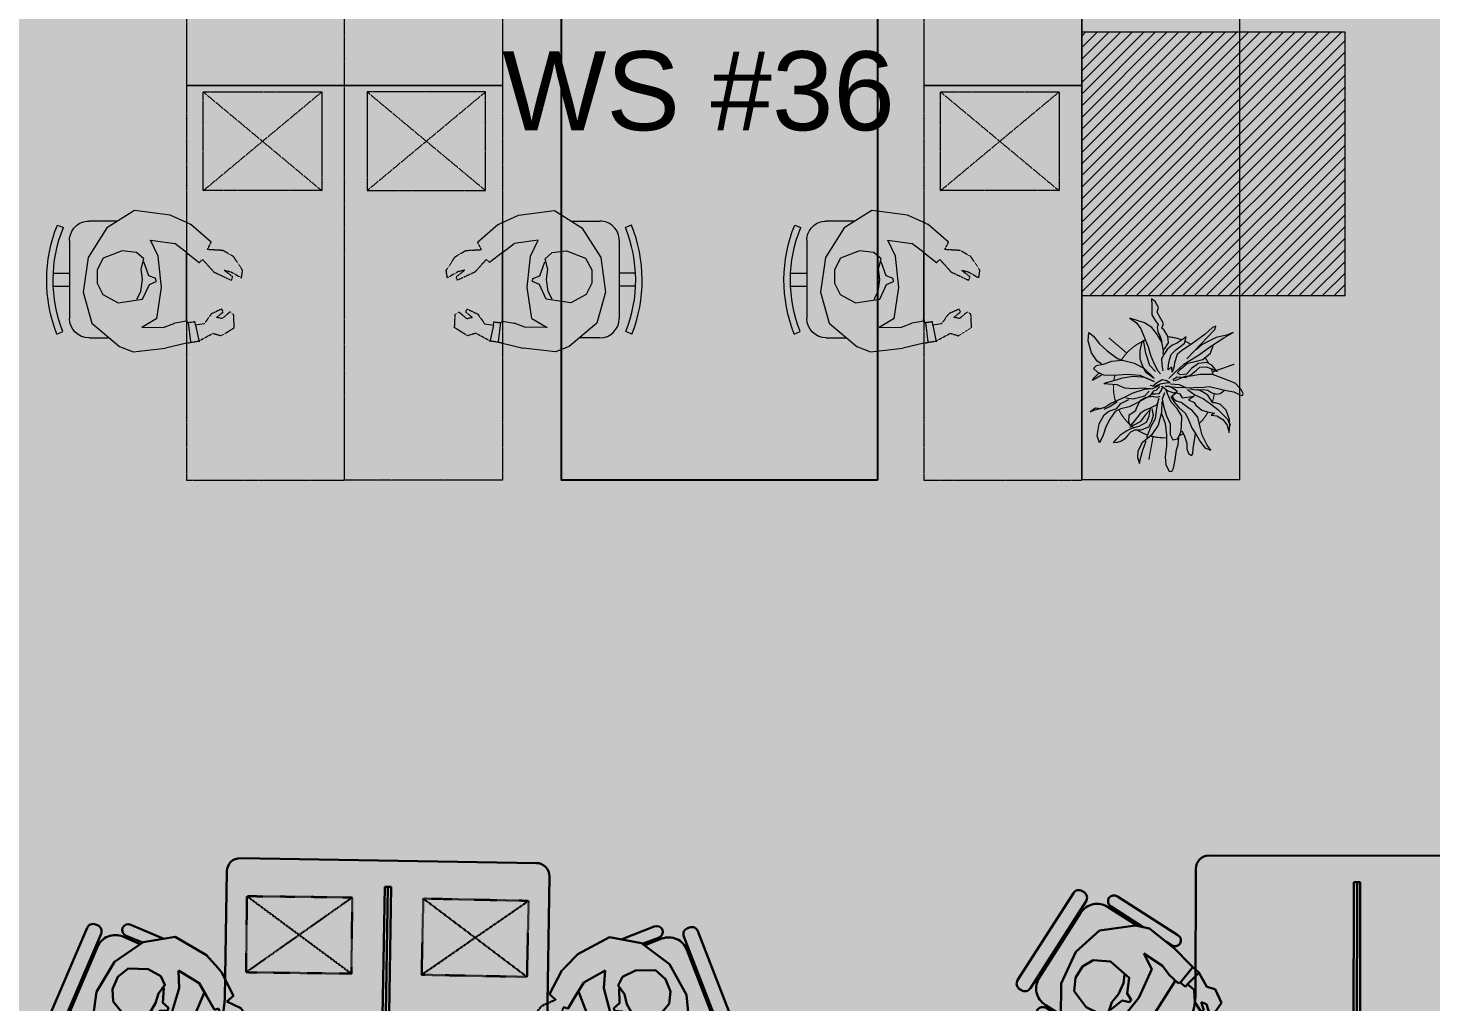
# Model space of a CAD drawing. Header units: millimetres. Extents: x 263321 to 2483465, y 33647 to 614421.
# Drawn here: x 2357395 to 2362723, y 387998 to 391698 of the extents above; entities that cross this region are included whole.
import ezdxf

# ---------------------------------------------------------------- set-up
doc = ezdxf.new("R2010")
doc.units = ezdxf.units.MM
for name, pattern in [('( Hidden )', [0.375, 0.25, -0.125]), ('HIDDEN', [0.375, 0.25, -0.125]), ('HIDDEN2', [0.1875, 0.125, -0.0625])]:
    doc.linetypes.add(name, pattern=pattern)
for name, color, linetype, lineweight in [('A-FURN-HUMAN', 252, 'Continuous', 9), ('A-FURN-MODULAR-CHAIR', 5, 'Continuous', 5), ('A-FURN-MODULAR-PEDESTAL', 253, 'Continuous', 5), ('A-FURN-MODULAR-TABLETOP', 250, 'Continuous', 13), ('A-INDOOR PLANTS', 84, 'Continuous', 5), ('A-PLAN-COLUMN', 3, 'Continuous', 0), ('A-PLAN-RCC-HATCH', 8, 'Continuous', 13), ('AI-FURN', 7, 'Continuous', 20), ('FURNITURE', 30, 'Continuous', 5), ('TOA-FL-CPT-1', 8, 'Continuous', 5)]:
    doc.layers.add(name, color=color, linetype=linetype, lineweight=lineweight)
for name, color, linetype in [('A-PLAN-TEXT', 4, 'Continuous'), ('CEILING TOA', 250, 'Continuous'), ('I-FUR', 7, 'Continuous')]:
    doc.layers.add(name, color=color, linetype=linetype)
doc.styles.add('ARIAL', font='arial.ttf')

# ---------------------------------------------------------------- blocks, each defined once
blk = doc.blocks.new('PLANT_10')
at = {"layer": 'A-INDOOR PLANTS', "linetype": 'ByBlock', "lineweight": -2}
for p, q in [((13669.84, 7934.37), (13670.24, 7933.69)), ((13670, 7933.37), (13669.84, 7934.37)), ((13664.3, 7933.64), (13665.55, 7933.86)), ((13665.52, 7932.8), (13664.3, 7933.64)), ((13666.85, 7932.15), (13665.52, 7932.8)), ((13665.55, 7933.86), (13667.57, 7933.17)), ((13668.06, 7931.25), (13666.85, 7932.15)), ((13667.57, 7933.17), (13668.91, 7932.09)), ((13668.91, 7932.09), (13669.44, 7931.17)), ((13669.92, 7931.93), (13670.2, 7930.88)), ((13670.17, 7931.75), (13670, 7933.37)), ((13670.38, 7933.32), (13670.09, 7932.38)), ((13670.71, 7930.64), (13670.17, 7931.75)), ((13670.24, 7933.69), (13670.38, 7933.32)), ((13675.61, 7931.79), (13675.07, 7933.15)), ((13675.07, 7933.15), (13675.52, 7932.79)), ((13675.52, 7932.79), (13676.24, 7931.75)), ((13675.74, 7931.48), (13675.61, 7931.79)), ((13676.35, 7932.06), (13675.7, 7930.98)), ((13677.08, 7932.65), (13676.35, 7932.06)), ((13677.47, 7932.1), (13677.08, 7932.65)), ((13677.51, 7930.91), (13677.47, 7932.1)), ((13677.63, 7931.1), (13678.23, 7931.81)), ((13678.23, 7931.81), (13679.84, 7932.55)), ((13679.84, 7932.55), (13681.95, 7932.8)), ((13682.61, 7931.75), (13681.13, 7930.96)), ((13681.95, 7932.8), (13683.34, 7932.46)), ((13683.34, 7932.46), (13682.61, 7931.75)), ((13663.89, 7930.62), (13663.94, 7931.25)), ((13663.98, 7929.88), (13663.89, 7930.62)), ((13663.94, 7931.25), (13664.46, 7930.64)), ((13664.31, 7929.26), (13663.98, 7929.88)), ((13664.83, 7928.65), (13664.31, 7929.26)), ((13664.46, 7930.64), (13665.11, 7929.79)), ((13665.11, 7929.79), (13665.57, 7928.86)), ((13669.22, 7930.1), (13668.06, 7931.25)), ((13669.5, 7929.11), (13669.22, 7930.1)), ((13669.44, 7931.17), (13669.67, 7929.74)), ((13669.67, 7929.74), (13670.38, 7928.94)), ((13670.2, 7930.88), (13670.87, 7929.52)), ((13671.34, 7928.22), (13670.71, 7930.64)), ((13674.25, 7931.31), (13673.75, 7929.11)), ((13674.5, 7929.32), (13674.25, 7931.31)), ((13674.66, 7928.01), (13674.5, 7929.32)), ((13675.7, 7930.98), (13675.33, 7928.59)), ((13677.81, 7929.36), (13677.51, 7930.91)), ((13677.68, 7927.48), (13677.81, 7929.36)), ((13679.73, 7929.85), (13678.15, 7928.3)), ((13681.13, 7930.96), (13679.73, 7929.85)), ((13660.8, 7927.59), (13659.68, 7927.43)), ((13659.68, 7927.43), (13660.5, 7927.14)), ((13660.5, 7927.14), (13661.89, 7926.5)), ((13661.87, 7927.37), (13660.8, 7927.59)), ((13663.15, 7926.41), (13661.87, 7927.37)), ((13665.28, 7928.1), (13664.83, 7928.65)), ((13665.49, 7927.36), (13665.28, 7928.1)), ((13665.34, 7926.29), (13665.49, 7927.36)), ((13665.57, 7928.86), (13665.92, 7927.75)), ((13665.92, 7927.75), (13666.08, 7926.44)), ((13666.78, 7926.15), (13666.1, 7928.13)), ((13666.41, 7927.95), (13667.1, 7928.09)), ((13666.55, 7927.7), (13666.41, 7927.95)), ((13667.52, 7926.61), (13666.55, 7927.7)), ((13667.1, 7928.09), (13668.23, 7927.82)), ((13668.23, 7927.82), (13668.63, 7926.95)), ((13668.63, 7926.95), (13668.89, 7926.59)), ((13669.61, 7927.61), (13669.5, 7929.11)), ((13670.3, 7925.56), (13669.61, 7927.61)), ((13670.38, 7928.94), (13670.87, 7927.46)), ((13671.22, 7927.97), (13670.89, 7926.71)), ((13671.83, 7926.61), (13671.34, 7928.22)), ((13672.98, 7927.9), (13672.59, 7926.26)), ((13673.75, 7929.11), (13672.98, 7927.9)), ((13674.66, 7926.07), (13674.66, 7928.01)), ((13675.25, 7927.09), (13674.69, 7924.95)), ((13675.33, 7928.59), (13675.25, 7927.09)), ((13676.86, 7925.51), (13677.68, 7927.48)), ((13678.15, 7928.3), (13677.74, 7927.54)), ((13661.89, 7926.5), (13663.36, 7925.67)), ((13664.14, 7924.69), (13663.15, 7926.41)), ((13663.93, 7925.43), (13665.64, 7924.49)), ((13665.68, 7923.17), (13664.14, 7924.69)), ((13665.63, 7924.92), (13665.34, 7926.29)), ((13666.59, 7924.2), (13665.63, 7924.92)), ((13665.64, 7924.49), (13666.92, 7923.46)), ((13666.08, 7926.44), (13666.56, 7925.08)), ((13666.56, 7925.08), (13667.46, 7924.48)), ((13667.75, 7925.11), (13666.78, 7926.15)), ((13667.46, 7924.48), (13668.78, 7924.02)), ((13668.16, 7925.94), (13667.52, 7926.61)), ((13668.46, 7924.26), (13667.75, 7925.11)), ((13668.63, 7925.01), (13668.16, 7925.94)), ((13668.78, 7924.21), (13668.63, 7925.01)), ((13668.89, 7926.59), (13669.47, 7926.23)), ((13669.47, 7926.23), (13670.42, 7925.51)), ((13670.91, 7923.83), (13670.3, 7925.56)), ((13670.42, 7925.51), (13670.77, 7924.58)), ((13670.77, 7924.58), (13670.8, 7923.45)), ((13670.89, 7926.71), (13671.08, 7924.65)), ((13671.08, 7924.65), (13671.73, 7923.79)), ((13672.14, 7924.62), (13671.83, 7926.61)), ((13672.06, 7923.18), (13672.14, 7924.62)), ((13672.45, 7924.82), (13672.17, 7923.5)), ((13672.59, 7926.26), (13672.45, 7924.82)), ((13674.69, 7924.95), (13673.26, 7922.65)), ((13674.15, 7924.18), (13674.66, 7926.07)), ((13675.72, 7924.04), (13676.86, 7925.51)), ((13677.52, 7924.47), (13676.27, 7924.31)), ((13678.84, 7924.26), (13677.52, 7924.47)), ((13683.45, 7922.71), (13684.69, 7925.06)), ((13684.69, 7925.06), (13683.72, 7924.1)), ((13657.58, 7922.61), (13657.47, 7922.11)), ((13657.47, 7922.11), (13657.98, 7921.75)), ((13658.75, 7922.96), (13657.58, 7922.61)), ((13660.13, 7922.88), (13658.75, 7922.96)), ((13661.89, 7922.37), (13660.13, 7922.88)), ((13663.84, 7922.05), (13661.89, 7922.37)), ((13665.78, 7921.99), (13663.84, 7922.05)), ((13667.77, 7922.3), (13665.68, 7923.17)), ((13667.58, 7922.29), (13665.78, 7921.99)), ((13667.48, 7923.79), (13666.59, 7924.2)), ((13666.92, 7923.46), (13668.56, 7922.95)), ((13668.73, 7923.83), (13667.48, 7923.79)), ((13669.6, 7921.92), (13667.77, 7922.3)), ((13668.56, 7922.95), (13670.21, 7922.37)), ((13669.19, 7922.84), (13668.78, 7924.21)), ((13670.21, 7922.37), (13669.19, 7922.84)), ((13670.8, 7923.45), (13670.51, 7922.57)), ((13670.51, 7922.57), (13670.59, 7922.07)), ((13671.43, 7923.29), (13670.91, 7923.83)), ((13671.13, 7922.84), (13671.09, 7922.15)), ((13671.09, 7922.15), (13671.48, 7921.72)), ((13671.18, 7923.34), (13671.13, 7922.84)), ((13671.62, 7923.1), (13671.18, 7923.34)), ((13671.64, 7922.67), (13671.62, 7923.1)), ((13672.22, 7921.87), (13671.64, 7922.67)), ((13672.41, 7921.94), (13672.06, 7923.18)), ((13672.39, 7922.69), (13672.67, 7923.45)), ((13672.6, 7921.76), (13672.39, 7922.69)), ((13672.5, 7923.07), (13672.96, 7922.33)), ((13672.96, 7922.33), (13673.37, 7921.28)), ((13673.26, 7922.65), (13674.15, 7924.18)), ((13673.83, 7922.61), (13675.72, 7924.04)), ((13675.1, 7923.9), (13673.83, 7922.61)), ((13674.9, 7922.2), (13676.06, 7922.99)), ((13676.34, 7922.25), (13674.98, 7921.77)), ((13676.27, 7924.31), (13675.1, 7923.9)), ((13676.06, 7922.99), (13678.3, 7923.31)), ((13677.83, 7922.6), (13676.34, 7922.25)), ((13679.32, 7922.77), (13677.83, 7922.6)), ((13678.3, 7923.31), (13680.55, 7923.37)), ((13680.16, 7923.8), (13678.84, 7924.26)), ((13681.24, 7923.21), (13679.32, 7922.77)), ((13680.55, 7923.37), (13680.16, 7923.8)), ((13682.55, 7923.5), (13681.24, 7923.21)), ((13682.48, 7921.62), (13683.45, 7922.71)), ((13683.72, 7924.1), (13682.55, 7923.5)), ((13657.98, 7921.75), (13659.37, 7921.23)), ((13659.37, 7921.23), (13661.01, 7920.78)), ((13661.01, 7920.78), (13661.83, 7920.31)), ((13661.83, 7920.31), (13663.03, 7920.03)), ((13663.8, 7921.43), (13662.81, 7921.09)), ((13662.81, 7921.09), (13662.83, 7920.27)), ((13662.83, 7920.27), (13663.86, 7919.55)), ((13664.68, 7921.27), (13663.8, 7921.43)), ((13663.86, 7919.55), (13664.86, 7919.27)), ((13665.62, 7921.11), (13664.68, 7921.27)), ((13667.05, 7921.53), (13665.62, 7921.11)), ((13666.62, 7918.95), (13668.04, 7919.49)), ((13668.6, 7921.76), (13667.05, 7921.53)), ((13668.04, 7919.49), (13669.27, 7920.34)), ((13669.16, 7919.84), (13668.12, 7919.18)), ((13670.04, 7921.8), (13668.6, 7921.76)), ((13670.21, 7920.25), (13669.16, 7919.84)), ((13669.27, 7920.34), (13670.76, 7920.76)), ((13669.3, 7919.47), (13669.66, 7919.79)), ((13669.66, 7919.79), (13670.28, 7920)), ((13671.05, 7921.21), (13670.04, 7921.8)), ((13670.28, 7920), (13670.74, 7919.32)), ((13670.76, 7920.76), (13671.63, 7920.91)), ((13671.26, 7920.59), (13670.79, 7919.64)), ((13670.79, 7919.64), (13670.87, 7919.02)), ((13670.87, 7919.02), (13671.48, 7919.53)), ((13671.81, 7921.11), (13671.26, 7920.59)), ((13671.48, 7921.72), (13671.99, 7921.43)), ((13671.48, 7919.53), (13671.96, 7920.24)), ((13672.13, 7920.93), (13671.68, 7919.17)), ((13672.23, 7921.5), (13671.81, 7921.11)), ((13671.96, 7920.24), (13672.13, 7920.93)), ((13671.99, 7921.43), (13672.23, 7921.5)), ((13672.41, 7919.94), (13672.07, 7918.49)), ((13672.59, 7920.01), (13672.63, 7920.7)), ((13673.08, 7920.52), (13672.59, 7920.01)), ((13672.59, 7920.01), (13672.59, 7920.01)), ((13672.63, 7920.7), (13672.6, 7921.76)), ((13673.37, 7921.28), (13673.08, 7920.52)), ((13673.34, 7920.09), (13674.25, 7918.87)), ((13674.98, 7921.77), (13674.36, 7921.37)), ((13675.88, 7920.92), (13674.81, 7920.89)), ((13674.84, 7920.01), (13675.66, 7919.79)), ((13675.18, 7919.27), (13674.84, 7920.01)), ((13675.66, 7919.79), (13676.48, 7919.5)), ((13676.88, 7920.82), (13675.88, 7920.92)), ((13676.48, 7919.5), (13677.37, 7919.03)), ((13677.71, 7920.16), (13676.88, 7920.82)), ((13677.64, 7920.41), (13678.21, 7920.24)), ((13678.35, 7919.62), (13677.71, 7920.16)), ((13678.21, 7920.24), (13679.71, 7920.28)), ((13678.88, 7918.7), (13678.35, 7919.62)), ((13678.4, 7920.12), (13679.43, 7919.21)), ((13679.71, 7920.28), (13681.07, 7920.83)), ((13680.7, 7920.44), (13679.83, 7920.29)), ((13680.56, 7919.12), (13681.67, 7919.59)), ((13681.63, 7920.72), (13680.7, 7920.44)), ((13681.07, 7920.83), (13682.48, 7921.62)), ((13682.32, 7920.68), (13681.63, 7920.72)), ((13681.67, 7919.59), (13682.09, 7919.92)), ((13682.09, 7919.92), (13682.86, 7919.5)), ((13682.83, 7920.44), (13682.32, 7920.68)), ((13683.57, 7920.84), (13682.83, 7920.44)), ((13682.86, 7919.5), (13683.72, 7919.84)), ((13684.62, 7921.25), (13683.57, 7920.84)), ((13683.72, 7919.84), (13684.96, 7920.26)), ((13685.5, 7921.09), (13684.62, 7921.25)), ((13684.96, 7920.26), (13685.72, 7919.9)), ((13686.31, 7920.99), (13685.5, 7921.09)), ((13685.72, 7919.9), (13686.83, 7920.31)), ((13687.38, 7920.89), (13686.31, 7920.99)), ((13686.83, 7920.31), (13687.38, 7920.89)), ((13660.07, 7918.81), (13659.64, 7918.36)), ((13659.64, 7918.36), (13659.9, 7918.06)), ((13659.9, 7918.06), (13660.84, 7917.9)), ((13660.87, 7918.96), (13660.07, 7918.81)), ((13660.84, 7917.9), (13662.11, 7917.44)), ((13661.88, 7918.81), (13660.87, 7918.96)), ((13663.31, 7919.04), (13661.88, 7918.81)), ((13662.11, 7917.44), (13663.3, 7917.1)), ((13664.23, 7917.5), (13663.06, 7916.97)), ((13664.11, 7919.31), (13663.31, 7919.04)), ((13665.78, 7917.92), (13664.23, 7917.5)), ((13664.86, 7919.27), (13666.62, 7918.95)), ((13666.96, 7918.21), (13665.78, 7917.92)), ((13668.12, 7919.18), (13666.96, 7918.21)), ((13667.18, 7916.97), (13667.91, 7917.68)), ((13667.91, 7917.68), (13668.95, 7918.64)), ((13669.17, 7917.34), (13668.57, 7916.44)), ((13668.95, 7918.64), (13669.3, 7919.47)), ((13669.64, 7916.29), (13669.17, 7917.34)), ((13669.7, 7918.36), (13669.64, 7916.29)), ((13670.51, 7918.69), (13669.7, 7918.36)), ((13670.99, 7917.21), (13669.83, 7916.11)), ((13670.74, 7919.32), (13670.51, 7918.69)), ((13671.3, 7917.34), (13671.14, 7916.21)), ((13672.07, 7918.49), (13671.3, 7917.34)), ((13671.68, 7919.17), (13671.35, 7917.59)), ((13672.8, 7919.26), (13673.05, 7919.46)), ((13673.23, 7917.34), (13672.81, 7919.14)), ((13673.05, 7919.46), (13673.38, 7918.65)), ((13673.38, 7918.65), (13673.05, 7917.27)), ((13673.05, 7917.27), (13673.39, 7916.28)), ((13673.14, 7916.33), (13673.23, 7917.34)), ((13673.62, 7916.97), (13673.65, 7918.1)), ((13673.65, 7918.1), (13674.07, 7918.55)), ((13674.07, 7918.55), (13674.59, 7917.88)), ((13674.25, 7918.87), (13675.37, 7917.15)), ((13674.36, 7919.37), (13675.18, 7919.27)), ((13675.06, 7918.96), (13674.36, 7919.37)), ((13674.59, 7917.88), (13675.45, 7916.53)), ((13675.88, 7918.73), (13675.06, 7918.96)), ((13675.37, 7917.15), (13676.51, 7914.43)), ((13677.21, 7918.02), (13675.88, 7918.73)), ((13677.74, 7917.16), (13677.21, 7918.02)), ((13677.37, 7919.03), (13678.02, 7918.11)), ((13678.55, 7915.31), (13677.74, 7917.16)), ((13678.02, 7918.11), (13678.55, 7917.12)), ((13678.55, 7917.12), (13678.95, 7916.45)), ((13679.16, 7917.64), (13678.88, 7918.7)), ((13679.63, 7916.72), (13679.16, 7917.64)), ((13679.43, 7919.21), (13680.56, 7919.12)), ((13660.59, 7915.89), (13660, 7914.93)), ((13660, 7914.93), (13660.98, 7915.4)), ((13661.76, 7916.49), (13660.59, 7915.89)), ((13660.98, 7915.4), (13662.78, 7916.02)), ((13663.06, 7916.97), (13661.76, 7916.49)), ((13662.78, 7916.02), (13664.21, 7916.12)), ((13664.21, 7916.12), (13665.96, 7916.24)), ((13665.96, 7916.24), (13667.18, 7916.97)), ((13667.05, 7915.34), (13666.64, 7914.45)), ((13668.08, 7916.24), (13667.05, 7915.34)), ((13668.94, 7914.77), (13667.91, 7913.74)), ((13668.57, 7916.44), (13668.08, 7916.24)), ((13669.83, 7916.11), (13668.94, 7914.77)), ((13669.46, 7913.91), (13670.25, 7914.87)), ((13670.25, 7914.87), (13670.67, 7915.51)), ((13670.66, 7915.76), (13670.57, 7914.63)), ((13671, 7916.83), (13670.66, 7915.76)), ((13671.14, 7916.21), (13670.89, 7914.39)), ((13673.19, 7914.65), (13673.14, 7916.33)), ((13673.39, 7916.28), (13673.99, 7915.17)), ((13674.46, 7916), (13673.62, 7916.97)), ((13673.99, 7915.17), (13674.45, 7914.5)), ((13675.07, 7914.64), (13674.46, 7916)), ((13675.45, 7916.53), (13675.49, 7915.15)), ((13675.49, 7915.15), (13675.66, 7913.78)), ((13676.2, 7916.49), (13680.43, 7910.93)), ((13679.87, 7912.72), (13678.55, 7915.31)), ((13678.95, 7916.45), (13679.96, 7916.04)), ((13679.96, 7916.04), (13679.63, 7916.72)), ((13665.68, 7912.98), (13664.9, 7912.02)), ((13665.96, 7913.93), (13665.68, 7912.98)), ((13666.75, 7912.64), (13665.77, 7911.92)), ((13666.23, 7913.31), (13665.96, 7913.93)), ((13666.64, 7914.45), (13666.23, 7913.31)), ((13667.91, 7913.74), (13666.75, 7912.64)), ((13667.52, 7912.04), (13667.93, 7912.86)), ((13667.93, 7912.86), (13668.04, 7913.36)), ((13668.04, 7913.36), (13668.6, 7913.57)), ((13668.6, 7913.57), (13669.46, 7913.91)), ((13669.74, 7913.17), (13669.38, 7912.4)), ((13669.38, 7912.4), (13669.4, 7911.78)), ((13670.28, 7913.81), (13669.74, 7913.17)), ((13670.85, 7913.39), (13669.87, 7910.98)), ((13670.57, 7914.63), (13670.28, 7913.81)), ((13670.89, 7914.39), (13670.85, 7913.39)), ((13671.87, 7910.85), (13672.82, 7912.57)), ((13672.82, 7912.57), (13673.19, 7914.65)), ((13673.82, 7912.54), (13673.22, 7911.71)), ((13673.22, 7911.71), (13674.45, 7912.43)), ((13674.29, 7913.43), (13673.82, 7912.54)), ((13674.45, 7914.5), (13674.29, 7913.43)), ((13674.45, 7912.43), (13675.05, 7913.2)), ((13675.05, 7913.2), (13675.07, 7914.64)), ((13675.66, 7913.78), (13676.51, 7912.31)), ((13676.51, 7914.43), (13677.64, 7912.15)), ((13676.51, 7912.31), (13677.72, 7911.66)), ((13678.23, 7913.49), (13677.5, 7914.65)), ((13678.64, 7912.18), (13678.23, 7913.49)), ((13680.85, 7911.31), (13679.87, 7912.72)), ((13663.85, 7911.49), (13662.54, 7911.32)), ((13662.54, 7911.32), (13663.74, 7911.04)), ((13664.86, 7911.27), (13663.74, 7910.98)), ((13663.74, 7911.04), (13664.74, 7910.89)), ((13664.9, 7912.02), (13663.85, 7911.49)), ((13664.74, 7910.89), (13666.42, 7911.25)), ((13665.77, 7911.92), (13664.86, 7911.27)), ((13666.42, 7911.25), (13667.52, 7912.04)), ((13669.87, 7910.98), (13669.29, 7909.4)), ((13669.4, 7911.78), (13669.6, 7911.35)), ((13669.6, 7911.35), (13669.87, 7910.92)), ((13670.74, 7908.94), (13671.87, 7910.85)), ((13677.64, 7912.15), (13678.78, 7909.62)), ((13679.05, 7910.95), (13678.64, 7912.18)), ((13679.17, 7909.14), (13679.05, 7910.95)), ((13680.43, 7910.93), (13680.94, 7910.69)), ((13680.94, 7910.69), (13680.85, 7911.31)), ((13668.63, 7908.5), (13668.45, 7908.06)), ((13668.45, 7908.06), (13668.77, 7907.88)), ((13669.29, 7909.4), (13668.63, 7908.5)), ((13668.77, 7907.88), (13669.52, 7908.09)), ((13669.52, 7908.09), (13670.74, 7908.94)), ((13678.78, 7909.62), (13679.4, 7907.89)), ((13679.4, 7907.89), (13679.17, 7909.14))]:
    blk.add_line(p, q, dxfattribs=at)
at = {"layer": 'A-INDOOR PLANTS', "linetype": 'Continuous', "lineweight": 18, "ltscale": 0.5, "const_width": 0.2}
for points in [[(13669.4, 7929.47, 0.116285), (13665.96, 7927.44)], [(13673.88, 7929.67, 0.090884), (13670.74, 7929.78)], [(13675.42, 7929.17, 0.028901), (13674.47, 7929.51)], [(13665.42, 7926.87, 0.0574), (13664.3, 7925.23)], [(13680.37, 7923.57, 0.141213), (13677.8, 7927.66)], [(13664.08, 7924.79, 0.079562), (13663.34, 7922.14)], [(13663.38, 7919.89, 0.022707), (13663.53, 7919.11)], [(13680.68, 7920.44, 0.006998), (13680.7, 7920.68)], [(13679.57, 7916.84, 0.070954), (13680.47, 7919.13)], [(13664.86, 7916.17, 0.072973), (13666.59, 7914.33)], [(13678.52, 7915.38, 0.034437), (13679.25, 7916.33)], [(13668.08, 7913.38, 0.04589), (13669.56, 7912.79)], [(13672.77, 7912.48, 0.032284), (13673.88, 7912.65)], [(13674.83, 7912.92, 0.033376), (13675.9, 7913.37)], [(13677.6, 7914.49, 0.002611), (13677.67, 7914.55)]]:
    blk.add_lwpolyline(points, format="xyb", dxfattribs=at)
for points in [[(13678.83, 7926.57), (13681.9, 7929.19)], [(13663.9, 7924.37), (13660.1, 7925.72)], [(13673.27, 7912.54), (13674, 7908.57)]]:
    blk.add_lwpolyline(points, dxfattribs=at)
at = {"layer": 'A-INDOOR PLANTS', "linetype": 'Continuous', "lineweight": 18, "ltscale": 0.5}
blk.add_arc((13672, 7921.16), 8.71, 12.4792, 14.7067, dxfattribs=at)
blk = doc.blocks.new('Columns')
at = {"layer": 'A-PLAN-RCC-HATCH'}
h = blk.add_hatch(dxfattribs=at)
h.set_pattern_fill('ANSI31', color=256, scale=250, style=0)
h.set_pattern_definition([(45, (425397.9, -612762.232), (-22.0970869, 22.0970869), [])])
h.paths.add_polyline_path([(-15160.3, -20463), (-14160.3, -20463), (-14160.3, -19463), (-15160.3, -19463)])
at = {"layer": 'A-PLAN-COLUMN', "elevation": 0}
blk.add_lwpolyline([(-15160.3, -20463), (-14160.3, -20463), (-14160.3, -19463), (-15160.3, -19463)], close=True, dxfattribs=at)
blk = doc.blocks.new('bhguyfjhg')
at = {"layer": 'FURNITURE', "color": 8, "lineweight": 30, "ltscale": 5}
for p, q in [((565794.3, -8834), (565711, -8940.7)), ((566219.5, -9050.8), (565910, -8809.1)), ((565789.1, -8914.3), (565830.1, -8861.9)), ((565798.4, -8915.3), (565842.7, -8858.6)), ((565945.9, -8845.9), (566178, -9027)), ((564085.9, -9850.4), (564220.1, -9831.9)), ((564154.2, -9894.8), (564082.9, -9904.6)), ((564158.1, -9886.2), (564092.1, -9895.3)), ((564059.8, -10326.9), (564006.3, -9937.9)), ((564020.1, -9987.5), (564060.2, -10279.1)), ((566151.1, -11037, 0), (566088.6, -10916.8, 0)), ((566075.4, -11006.9, 0), (566108.6, -11070.7, 0)), ((566080.1, -10998.8, 0), (566110.9, -11057.9, 0)), ((565777.2, -11333.6, 0), (566125.7, -11152.5, 0)), ((566077.2, -11170, 0), (565816, -11305.7, 0))]:
    blk.add_line(p, q, dxfattribs=at)
at = {"layer": 'FURNITURE', "color": 20, "lineweight": 30}
for p, q in [((565286.4, -8857.1), (564312.2, -9419.7)), ((565595, -9291.4), (565354.7, -8875.4)), ((566328.1, -9441.4), (565854.8, -9441.4)), ((564534.1, -9903.8), (564293.9, -9488)), ((566378.1, -10628.9), (566378.1, -9491.4)), ((564534.1, -10203.9), (564293.9, -10619.7)), ((565286.4, -11250.7), (564312.2, -10688)), ((566328.1, -10678.9), (565847.6, -10678.9)), ((565587.8, -10828.8), (565354.7, -11232.4))]:
    blk.add_line(p, q, dxfattribs=at)
at = {"layer": 'FURNITURE', "color": 8, "lineweight": 30}
for p, q in [((565668.9, -8956, 0), (565784.9, -8913.9, 0)), ((565784.9, -8913.9, 0), (565917.4, -8927, 0)), ((565917.4, -8927, 0), (566031.9, -8993.5, 0)), ((565599.1, -9073.6, 0), (565668.9, -8956, 0)), ((566031.9, -8993.5, 0), (566103.8, -9091.4, 0)), ((565583.7, -9139, 0), (565599.1, -9073.6, 0)), ((565720.1, -9073.1, 0), (565674.2, -9153.4, 0)), ((565750, -9133.2, 0), (565720.1, -9073.1, 0)), ((566103.8, -9091.4, 0), (566110, -9229.1, 0)), ((565584.1, -9258.8, 0), (565579.3, -9157.5, 0)), ((565673.6, -9209.2, 0), (565674.2, -9153.4, 0)), ((565835.5, -9216.1, 0), (565750, -9133.2, 0)), ((565673.6, -9209.2, 0), (565672.9, -9270.5, 0)), ((565938.9, -9275, 0), (565835.5, -9216.1, 0)), ((566001.1, -9250.5, 0), (565948.2, -9316.2, 0)), ((566110, -9229.1, 0), (566094, -9281.6, 0)), ((565948.2, -9316.2, 0), (565911.3, -9338.5, 0)), ((566094, -9281.6, 0), (566007.7, -9369.6, 0)), ((565878.1, -9368.9, 0), (565911.3, -9338.5, 0)), ((565944.3, -9420.6, 0), (566007.7, -9369.6, 0)), ((565845.3, -9428.3, 0), (565869, -9405.2, 0)), ((565869, -9405.2, 0), (565860.1, -9396.7, 0)), ((564391.2, -9801.9, 0), (564254.4, -9803.2, 0)), ((564455.5, -9821.5, 0), (564391.2, -9801.9, 0)), ((564254.4, -9803.2, 0), (564159.8, -9882.4, 0)), ((564473.7, -9827, 0), (564455.5, -9821.5, 0)), ((564558.9, -9882, 0), (564473.7, -9827, 0)), ((564159.8, -9882.4, 0), (564104.5, -10003.5, 0)), ((564366.9, -9962.4, 0), (564330, -9906.3, 0)), ((564330, -9906.3, 0), (564422.4, -9907, 0)), ((564471, -9934.5, 0), (564422.4, -9907, 0)), ((564548.5, -9912.3, 0), (564558.9, -9882, 0)), ((564607.2, -9907.7, 0), (564548.5, -9912.3, 0)), ((564650.6, -9925.8, 0), (564607.2, -9907.7, 0)), ((564395.7, -10077.9, 0), (564366.9, -9962.4, 0)), ((564471, -9934.5, 0), (564524.4, -9964.7, 0)), ((564524.4, -9964.7, 0), (564535.2, -9952, 0)), ((564535.2, -9952, 0), (564584.1, -9993.3, 0)), ((564691.1, -9972.4, 0), (564650.6, -9925.8, 0)), ((564104.5, -10003.5, 0), (564104.5, -10135.9, 0)), ((564584.1, -9993.3, 0), (564654.2, -10015.1, 0)), ((564657.3, -10001.7, 0), (564622, -9981.1, 0)), ((564622, -9981.1, 0), (564647.3, -9983.3, 0)), ((564647.3, -9983.3, 0), (564690.5, -10000.8, 0)), ((564654.2, -10015.1, 0), (564657.3, -10001.7, 0)), ((564690.5, -10000.8, 0), (564691.1, -9972.4, 0)), ((564394.6, -10197, 0), (564395.7, -10077.9, 0)), ((564104.5, -10135.9, 0), (564153, -10247.3, 0)), ((564595.4, -10152, 0), (564574.2, -10193, 0)), ((564632.5, -10128, 0), (564595.4, -10152, 0)), ((564617.9, -10161.8, 0), (564639.4, -10138.4, 0)), ((564639.1, -10163.7, 0), (564617.9, -10161.8, 0)), ((564639.4, -10138.4, 0), (564632.5, -10128, 0)), ((564665, -10134.8, 0), (564639.1, -10163.7, 0)), ((564679.9, -10142, 0), (564665, -10134.8, 0)), ((564689.2, -10191.5, 0), (564679.9, -10142, 0)), ((564342.3, -10238.4, 0), (564425.6, -10225.7, 0)), ((564425.6, -10225.7, 0), (564463.4, -10204.9, 0)), ((564506.4, -10191.5, 0), (564463.4, -10204.9, 0)), ((564510.2, -10191.2, 0), (564505.7, -10191.6, 0)), ((564511.6, -10197.2, 0), (564510.2, -10191.2, 0)), ((564539.5, -10189.9, 0), (564511.6, -10197.2, 0)), ((564542.3, -10201.9, 0), (564539.5, -10189.9, 0)), ((564574.2, -10193, 0), (564542.3, -10201.9, 0)), ((564562.5, -10260.1, 0), (564612.4, -10223.6, 0)), ((564612.4, -10223.6, 0), (564645.1, -10228.5, 0)), ((564645.1, -10228.5, 0), (564689.2, -10191.5, 0)), ((564153, -10247.3, 0), (564269, -10321.8, 0)), ((564517.8, -10274.8, 0), (564441.9, -10304, 0)), ((564517.8, -10274.8, 0), (564532.5, -10269.1, 0)), ((564532.5, -10269.1, 0), (564562.5, -10260.1, 0)), ((564269, -10321.8, 0), (564322.4, -10334.3, 0)), ((564322.4, -10334.3, 0), (564441.9, -10304, 0)), ((565679.1, -10630.4, 0), (565701.9, -10613.5, 0)), ((565718.3, -10655.6, 0), (565679.1, -10630.4, 0)), ((565701.9, -10613.5, 0), (565763.3, -10619.6, 0)), ((565763.3, -10619.6, 0), (565803.1, -10644.6, 0)), ((565803.1, -10644.6, 0), (565833.4, -10695.2, 0)), ((565688.4, -10668.3, 0), (565697.5, -10658, 0)), ((565746.6, -10712.9, 0), (565688.4, -10668.3, 0)), ((565697.5, -10658, 0), (565734.7, -10675, 0)), ((565734.7, -10675, 0), (565718.3, -10655.6, 0)), ((565833.4, -10695.2, 0), (565852, -10669.2, 0)), ((565852, -10669.2, 0), (565946.2, -10707, 0)), ((565946.2, -10707, 0), (565961.2, -10718.7, 0)), ((565519.5, -10799, 0), (565524.2, -10741.6, 0)), ((565524.2, -10741.6, 0), (565569.9, -10720.6, 0)), ((565569.9, -10720.6, 0), (565584.4, -10728.6, 0)), ((565584.4, -10728.6, 0), (565575.8, -10766.5, 0)), ((565589.6, -10782.7, 0), (565596.3, -10751.6, 0)), ((565596.3, -10751.6, 0), (565608.7, -10751.2, 0)), ((565608.7, -10751.2, 0), (565610.6, -10795.4, 0)), ((565808.6, -10729, 0), (565746.6, -10712.9, 0)), ((565804.5, -10745.1, 0), (565808.6, -10729, 0)), ((565860, -10771.2, 0), (565804.5, -10745.1, 0)), ((565961.2, -10718.7, 0), (566014.3, -10759.8, 0)), ((566014.3, -10759.8, 0), (566092.2, -10872.2, 0)), ((565542.3, -10822.9, 0), (565519.5, -10799, 0)), ((565575.8, -10766.5, 0), (565589.6, -10782.7, 0)), ((565610.6, -10795.4, 0), (565589.3, -10836.3, 0)), ((565860, -10771.2, 0), (565910.5, -10795, 0)), ((565964.4, -10870.1, 0), (565910.5, -10795, 0)), ((565541.3, -10884.7, 0), (565542.3, -10822.9, 0)), ((565589.3, -10836.3, 0), (565600.5, -10867.5, 0)), ((565600.5, -10867.5, 0), (565611.9, -10862.9, 0)), ((565611.9, -10862.9, 0), (565622.1, -10889.9, 0)), ((565551.3, -10914.4, 0), (565541.3, -10884.7, 0)), ((565555.2, -10929.6, 0), (565551.3, -10914.4, 0)), ((565622.1, -10889.9, 0), (565627.8, -10887.6, 0)), ((565627.8, -10887.6, 0), (565630.1, -10891.5, 0)), ((565629.7, -10890.9, 0), (565643.6, -10933.7, 0)), ((565689.9, -10985.3, 0), (565786.4, -10915.6, 0)), ((565786.4, -10915.6, 0), (565897.3, -10872.4, 0)), ((565897.3, -10872.4, 0), (565964.4, -10870.1, 0)), ((566092.2, -10872.2, 0), (566082.3, -10995.2, 0)), ((565555.2, -10929.6, 0), (565575.2, -11008.5, 0)), ((565648.5, -10976.6, 0), (565643.6, -10933.7, 0)), ((565619.5, -11123.5, 0), (565575.2, -11008.5, 0)), ((565686.3, -11051.9, 0), (565648.5, -10976.6, 0)), ((566082.3, -10995.2, 0), (566015.4, -11110.3, 0)), ((565660.5, -11159.9, 0), (565619.5, -11123.5, 0)), ((566015.4, -11110.3, 0), (565907.3, -11186.8)), ((565788.3, -11211.5, 0), (565660.5, -11159.9, 0)), ((565907.3, -11186.8), (565788.3, -11211.5, 0))]:
    blk.add_line(p, q, dxfattribs=at)
at = {"layer": 'FURNITURE', "color": 20, "linetype": 'HIDDEN2', "lineweight": 30, "ltscale": 0.3}
for p, q in [((565334.6, -8995.6), (565130.7, -9445.5)), ((564987.2, -9194), (565477.8, -9246.6)), ((564753.6, -9329), (564554, -9780.2)), ((564408.1, -9530.7), (564899.7, -9579)), ((566340.2, -10182.8), (566049.2, -10581.2)), ((566338.2, -10582.8), (566050.6, -10181.2))]:
    blk.add_line(p, q, dxfattribs=at)
at = {"layer": 'FURNITURE', "color": 8, "linetype": '( Hidden )', "lineweight": 30, "ltscale": 2}
for p, q in [((565579.3, -9157.5, 0), (565583.7, -9139, 0)), ((565582, -9313.5, 0), (565615.5, -9265, 0)), ((565615.5, -9265, 0), (565584.1, -9258.8, 0)), ((565575.8, -9360.1, 0), (565582, -9313.5, 0)), ((565672.9, -9270.5, 0), (565656.5, -9273.5, 0)), ((565656.5, -9273.5, 0), (565667.6, -9336.5, 0)), ((565595.8, -9418.5, 0), (565575.8, -9360.1, 0)), ((565638.1, -9363.1, 0), (565627.3, -9386.1, 0)), ((565638.1, -9404, 0), (565638.1, -9363.1, 0)), ((565667.6, -9336.5, 0), (565651.3, -9408, 0)), ((565860.1, -9396.7, 0), (565880.4, -9376.3, 0)), ((565620.7, -9432.2, 0), (565595.8, -9418.5, 0)), ((565627.3, -9386.1, 0), (565620.7, -9432.2, 0)), ((565651.3, -9408, 0), (565638.1, -9404, 0)), ((565759.8, -9446.1, 0), (565799.2, -9426, 0)), ((565799.2, -9426, 0), (565845.3, -9428.3, 0)), ((565944.3, -9420.6, 0), (565932.1, -9430.5, 0)), ((565748, -9494.1, 0), (565749.4, -9477.6, 0)), ((565749.4, -9477.6, 0), (565787.3, -9469.7, 0)), ((565765.3, -9457.2, 0), (565759.8, -9446.1, 0)), ((565796.4, -9450.4, 0), (565765.3, -9457.2, 0)), ((565787.3, -9469.7, 0), (565796.4, -9450.4, 0)), ((565852.6, -9476.7, 0), (565840.4, -9507.4, 0)), ((565909.2, -9451.8, 0), (565852.6, -9476.7, 0)), ((565932.1, -9430.5, 0), (565909.2, -9451.8, 0)), ((565786.2, -9526.9, 0), (565748, -9494.1, 0)), ((565840.4, -9507.4, 0), (565786.2, -9526.9, 0))]:
    blk.add_line(p, q, dxfattribs=at)
at = {"layer": 'FURNITURE', "color": 18, "lineweight": 30, "ltscale": 5, "true_color": 0x000000}
for p, q in [((564860.1, -9218.7), (564838.5, -9231.3)), ((564838.5, -10876.5), (564860.1, -10889))]:
    blk.add_line(p, q, dxfattribs=at)
at = {"layer": 'FURNITURE', "color": 20, "lineweight": 30, "ltscale": 5}
for p, q in [((565313.6, -10053.9), (564838.5, -9231.3)), ((565328.1, -10053.9), (564849.3, -9225)), ((565335.3, -10041.4), (564860.1, -9218.7)), ((565313.6, -10053.9), (564838.5, -10876.5)), ((565328.1, -10053.9), (564849.3, -10882.8)), ((565335.3, -10066.4), (564860.1, -10889)), ((566278.1, -10053.9), (565328.1, -10053.9)), ((566278.1, -10041.4), (565335.3, -10041.4)), ((566278.1, -10066.4), (565335.3, -10066.4)), ((566278.1, -10066.4), (566278.1, -10041.4))]:
    blk.add_line(p, q, dxfattribs=at)
at = {"layer": 'FURNITURE', "color": 8, "linetype": '( Hidden )', "lineweight": 30, "ltscale": 3}
for p, q in [((565875.9, -9372, 0), (565878.5, -9368.3, 0)), ((565880.4, -9376.3, 0), (565875.9, -9372, 0))]:
    blk.add_line(p, q, dxfattribs=at)
at = {"layer": 'FURNITURE', "color": 8, "lineweight": 30, "ltscale": 5}
for points in [[(566254.8, -9005.5), (565945.3, -8763.9, 0.414214), (565910.8, -8768.1), (565905.7, -8774.6, 0.414214), (565910, -8809.1), (566219.5, -9050.8, 0.414214), (566253.9, -9046.5), (566259.1, -9040, 0.414214)], [(564003, -10334.7), (563949.5, -9945.7, -0.414214), (563970.4, -9918), (563978.7, -9916.9, -0.414214), (564006.3, -9937.9), (564059.8, -10326.9, -0.414214), (564038.8, -10354.6), (564030.6, -10355.7, -0.414214)]]:
    blk.add_lwpolyline(points, format="xyb", close=True, dxfattribs=at)
for points in [[(565789.1, -8914.3), (565830.1, -8861.9, 0.392119), (565827.3, -8828.6, 0.392119), (565794.3, -8834), (565711, -8940.7)], [(566107.7, -9236.7), (566190.7, -9130.3, 0.414214), (566178, -9027), (565945.9, -8845.9, 0.414214), (565842.7, -8858.6), (565798.4, -8915.3)], [(566038.3, -9338.4), (566022.9, -9358.1, 0.392119), (566025.7, -9391.4, 0.392119), (566058.6, -9386), (566226.3, -9171.2, 0.392119), (566223.5, -9138, 0.392119), (566190.6, -9143.3), (566101.2, -9257.8)], [(564158.1, -9886.2), (564092.1, -9895.3, -0.392119), (564064.8, -9876.2, -0.392119), (564085.9, -9850.4), (564220.1, -9831.9)], [(564276.7, -10323.6), (564143.1, -10342, -0.414214), (564060.2, -10279.1), (564020.1, -9987.5, -0.414214), (564082.9, -9904.6), (564154.2, -9894.8)], [(564399.5, -10314.7), (564424.4, -10311.3, -0.392119), (564451.7, -10330.4, -0.392119), (564430.5, -10356.2), (564160.6, -10393.3, -0.392119), (564133.2, -10374.2, -0.392119), (564154.4, -10348.4), (564298.2, -10328.6)]]:
    blk.add_lwpolyline(points, format="xyb", dxfattribs=at)
at = {"layer": 'FURNITURE', "color": 20, "linetype": 'HIDDEN2', "lineweight": 30, "ltscale": 0.3}
for points in [[(565334.6, -8995.6), (565477.8, -9246.6), (565130.7, -9445.5), (564987.2, -9194)], [(564408.1, -9530.7), (564554, -9780.2), (564899.7, -9579), (564753.6, -9329)], [(566338.2, -10582.8), (566049.2, -10581.2), (566050.6, -10181.2), (566340.2, -10182.8)]]:
    blk.add_lwpolyline(points, close=True, dxfattribs=at)
at = {"layer": 'FURNITURE', "color": 8, "lineweight": 30}
for points in [[(565928, -9169.3), (565896.4, -9163.6), (565856.1, -9140.2), (565828.9, -9112.7), (565791.9, -9096.5), (565789.5, -9060.3), (565818.4, -9013.7), (565884, -8973.9), (565933.4, -8983), (565973.2, -9014), (565993.7, -9057.1), (565982.4, -9122), (565914.4, -9187), (565855.5, -9173.2), (565829.8, -9186.5), (565822.3, -9178.8), (565830.7, -9152), (565800.5, -9104)], [(565938.9, -9275), (566001.1, -9250.5)], [(565869, -9405.2), (565910.1, -9454.4)], [(565877.8, -9377.2), (565930.3, -9429.6)], [(564308.7, -10134.4), (564319.7, -10104.2), (564319.7, -10057.6), (564309.6, -10020.3), (564314.1, -9980.2), (564284, -9959.9), (564229.2, -9961.5), (564161.9, -9998.2), (564144.9, -10045.5), (564151.8, -10095.5), (564178.7, -10134.9), (564240.5, -10157.7), (564330.9, -10131.6), (564348.5, -10073.7), (564372.9, -10058.2), (564370.1, -10047.8), (564342.6, -10041.5), (564316.4, -9991.4)], [(564394.6, -10197), (564342.3, -10238.4)], [(564513.7, -10195.4), (564532.7, -10267.2)], [(564542.3, -10201.9), (564564.2, -10262.2)]]:
    blk.add_lwpolyline(points, dxfattribs=at)
at = {"layer": 'FURNITURE', "color": 8, "lineweight": 30, "ltscale": 5}
for points in [[(565673.8, -9193.6), (565887.4, -9360.4)], [(564457.4, -9926.8), (564494.3, -10195.3)]]:
    blk.add_lwpolyline(points, dxfattribs=at)
at = {"layer": 'FURNITURE', "color": 8, "lineweight": 30, "ltscale": 5, "elevation": 0}
blk.add_lwpolyline([(565874.1, -10777.9), (565633.6, -10902.9)], dxfattribs=at)
at = {"layer": 'FURNITURE', "color": 8, "lineweight": 30, "elevation": 0}
for points in [[(565600.5, -10867.5), (565538.6, -10884.5)], [(565622.3, -10887.2), (565552.8, -10913.1)], [(565790.5, -11019.2), (565808.8, -10992.9), (565846.9, -10965.9), (565883.2, -10952.6), (565913.3, -10925.7), (565947.2, -10938.6), (565977.6, -10984.2), (565986.6, -11060.4), (565957.7, -11101.6), (565913, -11124.9), (565865.3, -11125.6), (565810.9, -11088.3), (565780.1, -10999.5), (565817.1, -10951.7), (565815.7, -10922.8), (565825.8, -10919.1), (565846.8, -10937.9), (565902.9, -10930.4)], [(565689.9, -10985.3), (565686.3, -11051.9)]]:
    blk.add_lwpolyline(points, dxfattribs=at)
at = {"layer": 'FURNITURE', "color": 8, "lineweight": 30, "ltscale": 5, "elevation": 0}
for points in [[(566080.1, -10998.8), (566110.9, -11057.9, 0.392119), (566142.2, -11069.2, 0.392119), (566151.1, -11037), (566088.6, -10916.8)], [(565590.9, -11049.3), (565579.3, -11027, 0.392119), (565548, -11015.8, 0.392119), (565539.1, -11047.9), (565664.8, -11289.7, 0.392119), (565696.2, -11301, 0.392119), (565705, -11268.8), (565638, -11140)], [(565654.6, -11154.6), (565716.8, -11274.3, 0.414214), (565816, -11305.7), (566077.2, -11170, 0.414214), (566108.6, -11070.7), (566075.4, -11006.9)]]:
    blk.add_lwpolyline(points, format="xyb", dxfattribs=at)
blk.add_lwpolyline([(565803.6, -11384.5), (566152.1, -11203.4, 0.414214), (566162.6, -11170.4), (566158.7, -11163, 0.414214), (566125.7, -11152.5), (565777.2, -11333.6, 0.414214), (565766.7, -11366.7), (565770.6, -11374.1, 0.414214)], format="xyb", close=True, dxfattribs=at)
at = {"layer": 'FURNITURE', "color": 20, "lineweight": 30}
for centre, start, end in [((565311.4, -8900.4), 30.0105, 120.0104), ((564337.2, -9463), 120.0104, 210.0105), ((566328.1, -9491.4), 360, 90), ((564337.2, -10644.7), 149.9896, 239.9896), ((566328.1, -10628.9), 270, 360), ((565311.4, -11207.4), 239.9896, 329.9896)]:
    blk.add_arc(centre, 50, start, end, dxfattribs=at)
at = {"layer": 'FURNITURE', "color": 8, "lineweight": 30}
for centre, start, end in [((565854.8, -9141.4), 210.0105, 270), ((564274.3, -10053.9), 329.9896, 30.0105), ((565847.6, -10978.9), 90, 149.9896)]:
    blk.add_arc(centre, 300, start, end, dxfattribs=at)
blk = doc.blocks.new('txhvb')
at = {"layer": 'A-FURN-HUMAN', "color": 8, "lineweight": 5}
for p, q in [((549538.3, -3797, 0), (549669.9, -3778.8, 0)), ((549669.9, -3778.8, 0), (549787.2, -3811.9, 0)), ((549425.6, -3868.4, 0), (549538.3, -3797, 0)), ((549787.2, -3811.9, 0), (549877, -3916.9, 0)), ((549359.8, -3973.3, 0), (549425.6, -3868.4, 0)), ((549877, -3916.9, 0), (549896.8, -3968.3, 0)), ((549377.2, -4109.3, 0), (549359.8, -3973.3, 0)), ((549896.8, -3968.3, 0), (549882.9, -4091.1, 0)), ((549533.4, -4063.3, 0), (549472.6, -4034.3, 0)), ((549472.6, -4034.3, 0), (549485.8, -4126, 0)), ((549804.2, -4001.1, 0), (549802.9, -4085.6, 0)), ((549652, -4076.1, 0), (549533.4, -4063.3, 0)), ((549770.2, -4058.7, 0), (549652, -4076.1, 0)), ((549802.9, -4085.6, 0), (549787.5, -4126, 0)), ((549864.3, -4170.5, 0), (549882.9, -4091.1, 0)), ((549405.4, -4170.5, 0), (549377.2, -4109.3, 0)), ((549519.8, -4170.5, 0), (549485.8, -4126, 0)), ((549780, -4170.5, 0), (549787.5, -4126, 0)), ((549479.7, -4265, 0), (549413.4, -4187.8, 0)), ((549519.8, -4170.5, 0), (549557.1, -4219.4, 0)), ((549795.2, -4204.9, 0), (549782.9, -4203.7, 0)), ((549790.7, -4237.8, 0), (549795.2, -4204.9, 0))]:
    blk.add_line(p, q, dxfattribs=at)
at = {"layer": 'A-FURN-HUMAN', "color": 8, "linetype": '( Hidden )', "lineweight": 5, "ltscale": 2}
for p, q in [((549413.4, -4187.8, 0), (549405.4, -4170.5, 0)), ((549782.9, -4203.7, 0), (549786.4, -4175, 0)), ((549860.7, -4185.9, 0), (549855.8, -4216.9, 0)), ((549864.3, -4170.5, 0), (549860.7, -4185.9, 0)), ((549508.3, -4250.5, 0), (549479.7, -4265, 0)), ((549511.8, -4309.5, 0), (549508.3, -4250.5, 0)), ((549557.1, -4219.4, 0), (549546, -4231.9, 0)), ((549546, -4231.9, 0), (549593.7, -4274.9, 0)), ((549752.9, -4264.4, 0), (549790.7, -4237.8, 0)), ((549855.8, -4216.9, 0), (549826.4, -4271.5, 0)), ((549535.7, -4350.2, 0), (549511.8, -4309.5, 0)), ((549612, -4346.4, 0), (549586.8, -4314.1, 0)), ((549586.8, -4314.1, 0), (549592.4, -4339, 0)), ((549593.7, -4274.9, 0), (549624.9, -4341.5, 0)), ((549734.2, -4304.6, 0), (549752.9, -4264.4, 0)), ((549745.4, -4310, 0), (549734.2, -4304.6, 0)), ((549745.3, -4335.9, 0), (549770.5, -4306.2, 0)), ((549765.7, -4285.4, 0), (549745.4, -4310, 0)), ((549770.5, -4306.2, 0), (549765.7, -4285.4, 0)), ((549835.7, -4303.3, 0), (549804.9, -4352.2, 0)), ((549826.4, -4271.5, 0), (549835.7, -4303.3, 0)), ((549587.5, -4384, 0), (549535.7, -4350.2, 0)), ((549592.4, -4339, 0), (549615.6, -4379.5, 0)), ((549624.9, -4341.5, 0), (549612, -4346.4, 0)), ((549754.5, -4349.8, 0), (549745.3, -4335.9, 0)), ((549804.9, -4352.2, 0), (549754.5, -4349.8, 0)), ((549615.6, -4379.5, 0), (549587.5, -4384, 0))]:
    blk.add_line(p, q, dxfattribs=at)
at = {"layer": 'A-FURN-HUMAN', "color": 8, "linetype": '( Hidden )', "lineweight": 5, "ltscale": 3}
for p, q in [((549780.2, -4174.4, 0), (549780, -4169.8, 0)), ((549786.4, -4175, 0), (549780.2, -4174.4, 0))]:
    blk.add_line(p, q, dxfattribs=at)
at = {"layer": 'A-FURN-HUMAN', "color": 8, "lineweight": 5, "elevation": 0}
for points in [[(549696.3, -3982), (549667.8, -3997), (549621.5, -4003.4), (549583, -3998.4), (549543.8, -4008.4), (549519.5, -3981.3), (549513.6, -3926.6), (549540.8, -3854.7), (549585.6, -3831.3), (549636.2, -3831.3), (549679, -3852.7), (549710.1, -3911), (549696.5, -4004.3), (549641.4, -4029.8), (549629.3, -4056.2), (549618.6, -4054.7), (549608.6, -4028.3), (549555.2, -4009.1)], [(549770.2, -4058.7), (549804.2, -4001.1)], [(549784.9, -4177.3), (549858.8, -4186.3)], [(549795.2, -4204.9), (549858.2, -4218.4)]]:
    blk.add_lwpolyline(points, dxfattribs=at)
at = {"layer": 'A-FURN-MODULAR-CHAIR', "color": 8, "lineweight": 15}
for p, q in [((549473.8, -3726.6, 0), (549769.8, -3726.6, 0)), ((549399.8, -3909.5, 0), (549399.8, -3800.6, 0)), ((549843.8, -3800.6, 0), (549843.8, -3878, 0))]:
    blk.add_line(p, q, dxfattribs=at)
at = {"layer": 'A-FURN-MODULAR-CHAIR', "color": 8, "lineweight": 15, "elevation": 0}
for points in [[(549597.3, -3664.5), (549597.3, -3726.6)], [(549646.7, -3664.5), (549646.7, -3726.6)], [(549415.1, -3680.7), (549424.4, -3703.6)], [(549829.3, -3678.7), (549820, -3701.6)]]:
    blk.add_lwpolyline(points, dxfattribs=at)
blk.add_lwpolyline([(549780, -4169.8, -0.034638), (549769.8, -4170.5), (549519.8, -4170.5)], format="xyb", dxfattribs=at)
at = {"layer": 'A-FURN-MODULAR-CHAIR', "color": 8, "lineweight": 15}
for centre, radius, start, end in [((549624.7, -4196.9, 0), 557.1, 68.458, 112.0994), ((549624.7, -4196.9, 0), 532.5, 68.4839, 112.0994), ((549473.8, -3800.6, 0), 74, 90.0001, 180.0001), ((549769.8, -3800.6, 0), 74, 0.0001, 90.0001)]:
    blk.add_arc(centre, radius, start, end, dxfattribs=at)
at = {"layer": 'A-FURN-MODULAR-PEDESTAL', "color": 20, "linetype": 'HIDDEN', "lineweight": 5, "ltscale": 5}
for p, q in [((549284.5, -4234.5), (548909.5, -4684.5)), ((548909.5, -4234.5), (549284.5, -4684.5))]:
    blk.add_line(p, q, dxfattribs=at)
for points in [[(548884.5, -4170.5), (550384.5, -4170.5), (550384.5, -4770.5), (548884.5, -4770.5)], [(549284.5, -4234.5), (548909.5, -4234.5), (548909.5, -4684.5), (549284.5, -4684.5)]]:
    blk.add_lwpolyline(points, close=True, dxfattribs=at)

msp = doc.modelspace()

# ---------------------------------------------------------------- hatches: boundary and pattern name
at = {"layer": 'CEILING TOA', "true_color": 0x7aafdf}
h = msp.add_hatch(color=143, dxfattribs=at)
h.dxf.hatch_style = 1
h.paths.add_polyline_path([(2360621.796, 389980.182), (2359421.796, 389980.182), (2359421.796, 392980.182), (2360621.796, 392980.182)])
at = {"layer": 'TOA-FL-CPT-1', "true_color": 0xc7c8ca}
h = msp.add_hatch(dxfattribs=at)
h.set_pattern_fill('AR-PARQ1', color=9, scale=3)
h.set_pattern_definition([(90, (90021.1, 24147), (-914.4, 914.4), [914.4, -914.4]), (90, (90173.5, 24147), (-914.4, 914.4), [914.4, -914.4]), (90, (90325.9, 24147), (-914.4, 914.4), [914.4, -914.4]), (90, (90478.3, 24147), (-914.4, 914.4), [914.4, -914.4]), (90, (90630.7, 24147), (-914.4, 914.4), [914.4, -914.4]), (90, (90783.1, 24147), (-914.4, 914.4), [914.4, -914.4]), (90, (90935.5, 24147), (-914.4, 914.4), [914.4, -914.4]), (0, (90021.1, 25061.4), (914.4, -914.4), [914.4, -914.4]), (0, (90021.1, 25213.8), (914.4, -914.4), [914.4, -914.4]), (0, (90021.1, 25366.2), (914.4, -914.4), [914.4, -914.4]), (0, (90021.1, 25518.6), (914.4, -914.4), [914.4, -914.4]), (0, (90021.1, 25671), (914.4, -914.4), [914.4, -914.4]), (0, (90021.1, 25823.4), (914.4, -914.4), [914.4, -914.4]), (0, (90021.1, 25975.8), (914.4, -914.4), [914.4, -914.4])])
edge = h.paths.add_edge_path()
edge.add_arc((2396128.727, -119195.432), 546828.493, 90.92532943, 95.29958843)
edge.add_line((2345621.769, 425295.567), (2345621.769, 409482.052))
edge.add_line((2345621.769, 409482.052), (2347129.201, 409481.857))
edge.add_arc((2347102.083, 408732.348), 750, 0, 87.9279, ccw=False)
edge.add_line((2347852.083, 408732.348), (2347852.23, 389991.103))
edge.add_line((2347852.23, 389991.103), (2342396.706, 389991.103))
edge.add_line((2342396.706, 389991.103), (2342397.172, 380682.159))
edge.add_line((2342397.172, 380682.159), (2351396.796, 380682.159))
edge.add_line((2351396.796, 380682.159), (2351396.796, 379682.052))
edge.add_line((2351396.796, 379682.052), (2350496.796, 379682.052))
edge.add_line((2350496.796, 379682.052), (2350496.796, 377891.004))
edge.add_arc((2372893.597, 61240.666), 317441.417, 85.95303216, 94.04581501, ccw=False)
edge.add_line((2395296.77, 377890.553), (2395296.77, 379682.052))
edge.add_line((2395296.77, 379682.052), (2394396.796, 379682.052))
edge.add_line((2394396.796, 379682.052), (2394396.796, 380682.052))
edge.add_line((2394396.796, 380682.052), (2405177.531, 380682.052))
edge.add_line((2405177.531, 380682.052), (2405177.531, 389182.052))
edge.add_line((2405177.531, 389182.052), (2406496.796, 389182.052))
edge.add_line((2406496.796, 389182.052), (2406496.796, 383082.052))
edge.add_line((2406496.796, 383082.052), (2408136.796, 383082.052))
edge.add_line((2408136.796, 383082.052), (2408136.796, 389182.052))
edge.add_line((2408136.796, 389182.052), (2413779.159, 389181.861))
edge.add_line((2413779.159, 389181.861), (2414010.251, 390682.052))
edge.add_line((2414010.251, 390682.052), (2405396.796, 390682.052))
edge.add_line((2405396.796, 390682.052), (2405396.796, 411581.926))
edge.add_line((2405396.796, 411581.926), (2403146.796, 411581.926))
edge.add_arc((2403146.796, 411881.926), 300, 180, 270, ccw=False)
edge.add_line((2402846.796, 411881.926), (2402846.796, 413382.052))
edge.add_arc((2403146.796, 413382.052), 300, 90, 180, ccw=False)
edge.add_line((2403146.796, 413682.052), (2417553.202, 413682.052))
edge.add_line((2417553.202, 413682.052), (2417799.7, 415282.257))
edge.add_line((2417799.7, 415282.257), (2411837.001, 415281.729))
edge.add_line((2411837.001, 415281.729), (2411837.001, 417657.174))
edge.add_line((2411837.001, 417657.174), (2416421.528, 417657.174))
edge.add_line((2416421.528, 417657.174), (2416421.528, 418657.174))
edge.add_line((2416421.528, 418657.174), (2411836.796, 418657.174))
edge.add_line((2411836.796, 418657.174), (2411836.796, 421262.052))
edge.add_line((2411836.796, 421262.052), (2410296.796, 421262.052))
edge.add_line((2410296.796, 421262.052), (2410296.796, 415281.575))
edge.add_line((2410296.796, 415281.575), (2402846.796, 415281.575))
edge.add_line((2402846.796, 415281.575), (2402846.796, 424532.052))
edge.add_line((2402846.796, 424532.052), (2402846.796, 424581.286))
edge.add_line((2402846.796, 424581.286), (2395396.796, 424582.052))
edge.add_line((2395396.796, 424582.052), (2395396.796, 423682.052))
edge.add_line((2395396.796, 423682.052), (2394396.796, 423682.052))
edge.add_line((2394396.796, 423682.052), (2394396.796, 424581.86))
edge.add_line((2394396.796, 424581.86), (2387296.514, 424582.052))
edge.add_line((2387296.514, 424582.052), (2387297.806, 427561.749))
h.paths.add_polyline_path([(2357571.796, 409582.052), (2403896.373, 409582.052), (2403899.547, 394952.31), (2375096.795, 394783.782), (2375096.795, 396862.052), (2373596.796, 396864.771), (2373596.796, 394782.052), (2369971.795, 394800.838), (2370046.875, 396862.052), (2368385.069, 396703.686), (2368471.796, 394819.625), (2357571.796, 394782.052)], flags=16)
h.paths.add_polyline_path([(2363596.796, 414832.306), (2384296.459, 414782.218), (2384296.434, 411581.926), (2384538.462, 411581.927), (2384538.462, 409582.052), (2378653.494, 409582.052), (2378650.056, 411581.898), (2363596.796, 411631.98)], flags=16)
h.paths.add_polyline_path([(2392707.043, 411682.849), (2384396.821, 411683.632), (2384396.821, 414782.218), (2392707.043, 414781.434)], flags=16)
h.paths.add_polyline_path([(2400346.796, 422010.357), (2401546.802, 422010.357), (2401546.802, 416210.358), (2400346.796, 416210.358)], flags=16)
h.paths.add_polyline_path([(2349453.189, 392877.837), (2349451.159, 392879.273), (2349451.159, 390061.804), (2349453.189, 390060.368)], flags=16)
h.paths.add_polyline_path([(2379396.791, 389980.182), (2384396.796, 389980.182), (2384396.796, 392980.182), (2379396.791, 392980.182)], flags=16)

# ---------------------------------------------------------------- linework, layer by layer
at = {"layer": 'A-FURN-MODULAR-TABLETOP', "color": 18, "lineweight": 0, "ltscale": 12, "true_color": 0x000000, "elevation": 0}
msp.add_lwpolyline([(2361396.796, 392982.84), (2361396.796, 389982.84), (2361996.796, 389982.84), (2361996.796, 392982.84)], close=True, dxfattribs=at)
at = {"layer": 'CEILING TOA', "elevation": 0.063}
msp.add_lwpolyline([(2360621.796, 389980.182), (2359421.796, 389980.182), (2359421.796, 392980.182), (2360621.796, 392980.182)], close=True, dxfattribs=at)

# ---------------------------------------------------------------- block references
at = {"layer": 'A-PLAN-COLUMN'}
msp.add_blockref('Columns', (2376557.09, 411145.044), dxfattribs=at)
at = {"layer": 'AI-FURN', "xscale": 22.05870976227927, "yscale": 22.05870976227927, "zscale": 22.05870976227927, "rotation": 99.13061251284246}
msp.add_blockref('PLANT_10', (2582083.471, 120295.507), dxfattribs=at)
at = {"layer": 'I-FUR', "linetype": 'ByBlock', "xscale": -1, "rotation": 90}
for p in [(2353826.252, 941864.682, 0.047), (2356626.252, 941864.682), (2353826.252, 940364.682, 0.047), (2356626.252, 940364.682)]:
    msp.add_blockref('txhvb', p, dxfattribs=at)
at = {"layer": 'I-FUR', "linetype": 'ByBlock'}
for name, p, rotation in [('txhvb', (2363367.339, 941864.682, 0.047), 270), ('txhvb', (2363367.339, 940364.682, 0.047), 270), ('bhguyfjhg', (1879044.847, 686782.732, 0), 329.0572227658619), ('bhguyfjhg', (2857306.04, 661003.068, 0), 209.947819014659)]:
    msp.add_blockref(name, p, dxfattribs=dict(at, rotation=rotation))

# ---------------------------------------------------------------- texts
at = {"layer": 'A-PLAN-TEXT', "insert": (2359941.228, 391609.626, 0), "char_height": 300, "width": 9413.07212, "attachment_point": 2, "style": 'ARIAL'}
msp.add_mtext('\\pxi0.00161;WS #36', dxfattribs=at)

doc.saveas('drawing.dxf')
